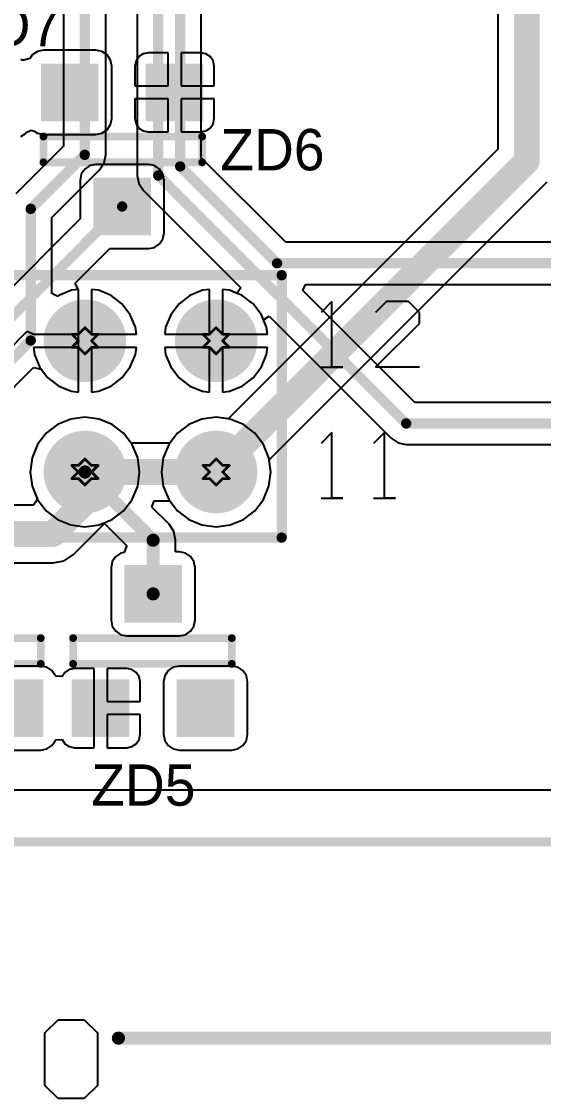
# Model space of a CAD drawing. Header units: millimetres. Extents: x 21 to 336, y 20 to 129.
# Drawn here: x 52.05 to 62.16, y 20.03 to 40.88 of the extents above; entities that cross this region are included whole.
import ezdxf

# ---------------------------------------------------------------- set-up
doc = ezdxf.new("R2010")
doc.units = ezdxf.units.MM
for name, color, linetype in [('BottomLayer', 5, 'Continuous'), ('BottomSolder', 6, 'Continuous'), ('DrillDrawing', 1, 'Continuous'), ('KeepOutLayer', 6, 'Continuous'), ('Mechanical1', 6, 'Continuous'), ('MultiLayer', 9, 'Continuous'), ('TopLayer', 1, 'Continuous'), ('TopOverlay', 2, 'Continuous'), ('TopPaste', 8, 'Continuous'), ('TopSolder', 216, 'Continuous')]:
    doc.layers.add(name, color=color, linetype=linetype)

# ---------------------------------------------------------------- blocks, each defined once
blk = doc.blocks.new('HDR2X6_31')
at = {"layer": 'BottomLayer', "const_width": 0.75}
for points in [[(-0.375, 2.54, 1), (0.375, 2.54, 1)], [(2.165, 2.54, 1), (2.915, 2.54, 1)], [(4.705, 2.54, 1), (5.455, 2.54, 1)], [(7.245, 2.54, 1), (7.995, 2.54, 1)], [(9.785, 2.54, 1), (10.535, 2.54, 1)], [(12.325, 2.54, 1), (13.075, 2.54, 1)], [(2.165, 0, 1), (2.915, 0, 1)], [(4.705, 0, 1), (5.455, 0, 1)], [(7.245, 0, 1), (7.995, 0, 1)], [(9.785, 0, 1), (10.535, 0, 1)], [(12.325, 0, 1), (13.075, 0, 1)]]:
    blk.add_lwpolyline(points, format="xyb", close=True, dxfattribs=at)
at = {"layer": 'BottomLayer'}
blk.add_solid([(-0.75, -0.75), (0.75, -0.75), (-0.75, 0.75), (0.75, 0.75)], dxfattribs=at)
at = {"layer": 'BottomSolder', "const_width": 0.8}
for points in [[(-0.4, 2.54, 1), (0.4, 2.54, 1)], [(2.14, 2.54, 1), (2.94, 2.54, 1)], [(4.68, 2.54, 1), (5.48, 2.54, 1)], [(7.22, 2.54, 1), (8.02, 2.54, 1)], [(9.76, 2.54, 1), (10.56, 2.54, 1)], [(12.3, 2.54, 1), (13.1, 2.54, 1)], [(2.14, 0, 1), (2.94, 0, 1)], [(4.68, 0, 1), (5.48, 0, 1)], [(7.22, 0, 1), (8.02, 0, 1)], [(9.76, 0, 1), (10.56, 0, 1)], [(12.3, 0, 1), (13.1, 0, 1)]]:
    blk.add_lwpolyline(points, format="xyb", close=True, dxfattribs=at)
at = {"layer": 'BottomSolder'}
blk.add_solid([(-0.8, -0.8), (0.8, -0.8), (-0.8, 0.8), (0.8, 0.8)], dxfattribs=at)
at = {"layer": 'MultiLayer', "const_width": 0.75}
for points in [[(-0.375, 2.54, 1), (0.375, 2.54, 1)], [(2.165, 2.54, 1), (2.915, 2.54, 1)], [(4.705, 2.54, 1), (5.455, 2.54, 1)], [(7.245, 2.54, 1), (7.995, 2.54, 1)], [(9.785, 2.54, 1), (10.535, 2.54, 1)], [(12.325, 2.54, 1), (13.075, 2.54, 1)], [(2.165, 0, 1), (2.915, 0, 1)], [(4.705, 0, 1), (5.455, 0, 1)], [(7.245, 0, 1), (7.995, 0, 1)], [(9.785, 0, 1), (10.535, 0, 1)], [(12.325, 0, 1), (13.075, 0, 1)]]:
    blk.add_lwpolyline(points, format="xyb", close=True, dxfattribs=at)
at = {"layer": 'MultiLayer'}
blk.add_solid([(-0.75, -0.75), (0.75, -0.75), (-0.75, 0.75), (0.75, 0.75)], dxfattribs=at)
at = {"layer": 'TopLayer', "const_width": 0.75}
for points in [[(-0.375, 2.54, 1), (0.375, 2.54, 1)], [(2.165, 2.54, 1), (2.915, 2.54, 1)], [(4.705, 2.54, 1), (5.455, 2.54, 1)], [(7.245, 2.54, 1), (7.995, 2.54, 1)], [(9.785, 2.54, 1), (10.535, 2.54, 1)], [(12.325, 2.54, 1), (13.075, 2.54, 1)], [(2.165, 0, 1), (2.915, 0, 1)], [(4.705, 0, 1), (5.455, 0, 1)], [(7.245, 0, 1), (7.995, 0, 1)], [(9.785, 0, 1), (10.535, 0, 1)], [(12.325, 0, 1), (13.075, 0, 1)]]:
    blk.add_lwpolyline(points, format="xyb", close=True, dxfattribs=at)
at = {"layer": 'TopLayer'}
blk.add_solid([(-0.75, -0.75), (0.75, -0.75), (-0.75, 0.75), (0.75, 0.75)], dxfattribs=at)
at = {"layer": 'TopOverlay'}
for p, q in [((-2.328, 3.302), (-2.54, 3.09)), ((-1.905, 3.302), (-2.328, 3.302)), ((-1.694, 3.09), (-1.905, 3.302)), ((14.944, 3.302), (14.732, 3.09)), ((14.944, 2.032), (14.944, 3.302)), ((16.002, 3.302), (15.79, 3.09)), ((16.425, 3.302), (16.002, 3.302)), ((16.636, 3.09), (16.425, 3.302)), ((-1.694, 2.878), (-1.694, 3.09)), ((16.636, 2.878), (16.636, 3.09)), ((-2.54, 2.032), (-1.694, 2.878)), ((15.79, 2.032), (16.636, 2.878)), ((-1.694, 2.032), (-2.54, 2.032)), ((14.732, 2.032), (15.155, 2.032)), ((15.155, 2.032), (14.944, 2.032)), ((16.636, 2.032), (15.79, 2.032)), ((-2.328, 0.762), (-2.54, 0.55)), ((-2.328, -0.508), (-2.328, 0.762)), ((14.944, 0.762), (14.732, 0.55)), ((14.944, -0.508), (14.944, 0.762)), ((15.96, 0.762), (15.748, 0.55)), ((15.96, -0.508), (15.96, 0.762)), ((-2.54, -0.508), (-2.117, -0.508)), ((-2.117, -0.508), (-2.328, -0.508)), ((14.732, -0.508), (15.155, -0.508)), ((15.155, -0.508), (14.944, -0.508)), ((15.748, -0.508), (16.171, -0.508)), ((16.171, -0.508), (15.96, -0.508))]:
    blk.add_line(p, q, dxfattribs=at)
at = {"layer": 'TopOverlay', "const_width": 0.2}
for points in [[(-1.27, 3.81), (13.97, 3.81)], [(-1.27, -1.27), (-1.27, 3.81)], [(13.97, -1.27), (13.97, 3.81)], [(-1.27, -1.27), (13.97, -1.27)]]:
    blk.add_lwpolyline(points, dxfattribs=at)
at = {"layer": 'TopOverlay', "const_width": 0.1}
for points in [[(-1.32, 3.81, 1), (-1.22, 3.81, 1)], [(-1.32, 3.81, 1), (-1.22, 3.81, 1)], [(13.92, 3.81, 1), (14.02, 3.81, 1)], [(13.92, 3.81, 1), (14.02, 3.81, 1)], [(-1.32, -1.27, 1), (-1.22, -1.27, 1)], [(-1.32, -1.27, 1), (-1.22, -1.27, 1)], [(13.92, -1.27, 1), (14.02, -1.27, 1)], [(13.92, -1.27, 1), (14.02, -1.27, 1)]]:
    blk.add_lwpolyline(points, format="xyb", close=True, dxfattribs=at)
at = {"layer": 'TopSolder', "const_width": 0.8}
for points in [[(-0.4, 2.54, 1), (0.4, 2.54, 1)], [(2.14, 2.54, 1), (2.94, 2.54, 1)], [(4.68, 2.54, 1), (5.48, 2.54, 1)], [(7.22, 2.54, 1), (8.02, 2.54, 1)], [(9.76, 2.54, 1), (10.56, 2.54, 1)], [(12.3, 2.54, 1), (13.1, 2.54, 1)], [(2.14, 0, 1), (2.94, 0, 1)], [(4.68, 0, 1), (5.48, 0, 1)], [(7.22, 0, 1), (8.02, 0, 1)], [(9.76, 0, 1), (10.56, 0, 1)], [(12.3, 0, 1), (13.1, 0, 1)]]:
    blk.add_lwpolyline(points, format="xyb", close=True, dxfattribs=at)
at = {"layer": 'TopSolder'}
blk.add_solid([(-0.8, -0.8), (0.8, -0.8), (-0.8, 0.8), (0.8, 0.8)], dxfattribs=at)
blk = doc.blocks.new('SOT_23_61')
at = {"layer": 'TopLayer'}
for points in [[(0.508, 1.702), (1.524, 1.702), (0.508, 2.718), (1.524, 2.718)], [(-0.508, -0.508), (0.508, -0.508), (-0.508, 0.508), (0.508, 0.508)], [(1.524, -0.508), (2.54, -0.508), (1.524, 0.508), (2.54, 0.508)]]:
    blk.add_solid(points, dxfattribs=at)
at = {"layer": 'TopOverlay', "const_width": 0.15}
for points in [[(-0.534, 1.355), (2.54, 1.355)], [(-0.534, 0.855), (-0.534, 1.355)], [(2.54, 0.855), (2.54, 1.355)], [(-0.534, 0.855), (2.54, 0.855)]]:
    blk.add_lwpolyline(points, dxfattribs=at)
at = {"layer": 'TopOverlay', "const_width": 0.075}
for points in [[(-0.572, 1.355, 1), (-0.496, 1.355, 1)], [(-0.572, 1.355, 1), (-0.496, 1.355, 1)], [(2.502, 1.355, 1), (2.578, 1.355, 1)], [(2.502, 1.355, 1), (2.578, 1.355, 1)], [(-0.572, 0.855, 1), (-0.496, 0.855, 1)], [(-0.572, 0.855, 1), (-0.496, 0.855, 1)], [(2.502, 0.855, 1), (2.578, 0.855, 1)], [(2.502, 0.855, 1), (2.578, 0.855, 1)]]:
    blk.add_lwpolyline(points, format="xyb", close=True, dxfattribs=at)
at = {"layer": 'TopPaste'}
for points in [[(0.508, 1.702), (1.524, 1.702), (0.508, 2.718), (1.524, 2.718)], [(-0.508, -0.508), (0.508, -0.508), (-0.508, 0.508), (0.508, 0.508)], [(1.524, -0.508), (2.54, -0.508), (1.524, 0.508), (2.54, 0.508)]]:
    blk.add_solid(points, dxfattribs=at)
at = {"layer": 'TopSolder'}
for points in [[(0.458, 1.652), (1.574, 1.652), (0.458, 2.768), (1.574, 2.768)], [(-0.558, -0.558), (0.558, -0.558), (-0.558, 0.558), (0.558, 0.558)], [(1.474, -0.558), (2.59, -0.558), (1.474, 0.558), (2.59, 0.558)]]:
    blk.add_solid(points, dxfattribs=at)
blk = doc.blocks.new('SOT_23_62')
at = {"layer": 'TopLayer'}
for points in [[(0.508, 1.702), (1.524, 1.702), (0.508, 2.718), (1.524, 2.718)], [(-0.508, -0.508), (0.508, -0.508), (-0.508, 0.508), (0.508, 0.508)], [(1.524, -0.508), (2.54, -0.508), (1.524, 0.508), (2.54, 0.508)]]:
    blk.add_solid(points, dxfattribs=at)
at = {"layer": 'TopOverlay', "const_width": 0.15}
for points in [[(-0.534, 1.355), (2.54, 1.355)], [(-0.534, 0.855), (-0.534, 1.355)], [(2.54, 0.855), (2.54, 1.355)], [(-0.534, 0.855), (2.54, 0.855)]]:
    blk.add_lwpolyline(points, dxfattribs=at)
at = {"layer": 'TopOverlay', "const_width": 0.075}
for points in [[(-0.572, 1.355, 1), (-0.496, 1.355, 1)], [(-0.572, 1.355, 1), (-0.496, 1.355, 1)], [(2.502, 1.355, 1), (2.578, 1.355, 1)], [(2.502, 1.355, 1), (2.578, 1.355, 1)], [(-0.572, 0.855, 1), (-0.496, 0.855, 1)], [(-0.572, 0.855, 1), (-0.496, 0.855, 1)], [(2.502, 0.855, 1), (2.578, 0.855, 1)], [(2.502, 0.855, 1), (2.578, 0.855, 1)]]:
    blk.add_lwpolyline(points, format="xyb", close=True, dxfattribs=at)
at = {"layer": 'TopPaste'}
for points in [[(0.508, 1.702), (1.524, 1.702), (0.508, 2.718), (1.524, 2.718)], [(-0.508, -0.508), (0.508, -0.508), (-0.508, 0.508), (0.508, 0.508)], [(1.524, -0.508), (2.54, -0.508), (1.524, 0.508), (2.54, 0.508)]]:
    blk.add_solid(points, dxfattribs=at)
at = {"layer": 'TopSolder'}
for points in [[(0.458, 1.652), (1.574, 1.652), (0.458, 2.768), (1.574, 2.768)], [(-0.558, -0.558), (0.558, -0.558), (-0.558, 0.558), (0.558, 0.558)], [(1.474, -0.558), (2.59, -0.558), (1.474, 0.558), (2.59, 0.558)]]:
    blk.add_solid(points, dxfattribs=at)
blk = doc.blocks.new('SOT_23_63')
at = {"layer": 'TopLayer'}
for points in [[(0.508, 1.702), (1.524, 1.702), (0.508, 2.718), (1.524, 2.718)], [(-0.508, -0.508), (0.508, -0.508), (-0.508, 0.508), (0.508, 0.508)], [(1.524, -0.508), (2.54, -0.508), (1.524, 0.508), (2.54, 0.508)]]:
    blk.add_solid(points, dxfattribs=at)
at = {"layer": 'TopOverlay', "const_width": 0.15}
for points in [[(2.54, 1.355), (-0.534, 1.355)], [(-0.534, 1.355), (-0.534, 0.855)], [(2.54, 1.355), (2.54, 0.855)], [(2.54, 0.855), (-0.534, 0.855)]]:
    blk.add_lwpolyline(points, dxfattribs=at)
at = {"layer": 'TopOverlay', "const_width": 0.075}
for points in [[(-0.572, 1.355, 1), (-0.496, 1.355, 1)], [(-0.572, 1.355, 1), (-0.496, 1.355, 1)], [(2.502, 1.355, 1), (2.578, 1.355, 1)], [(2.502, 1.355, 1), (2.578, 1.355, 1)], [(-0.572, 0.855, 1), (-0.496, 0.855, 1)], [(-0.572, 0.855, 1), (-0.496, 0.855, 1)], [(2.502, 0.855, 1), (2.578, 0.855, 1)], [(2.502, 0.855, 1), (2.578, 0.855, 1)]]:
    blk.add_lwpolyline(points, format="xyb", close=True, dxfattribs=at)
at = {"layer": 'TopPaste'}
for points in [[(0.508, 1.702), (1.524, 1.702), (0.508, 2.718), (1.524, 2.718)], [(-0.508, -0.508), (0.508, -0.508), (-0.508, 0.508), (0.508, 0.508)], [(1.524, -0.508), (2.54, -0.508), (1.524, 0.508), (2.54, 0.508)]]:
    blk.add_solid(points, dxfattribs=at)
at = {"layer": 'TopSolder'}
for points in [[(0.458, 1.652), (1.574, 1.652), (0.458, 2.768), (1.574, 2.768)], [(-0.558, -0.558), (0.558, -0.558), (-0.558, 0.558), (0.558, 0.558)], [(1.474, -0.558), (2.59, -0.558), (1.474, 0.558), (2.59, 0.558)]]:
    blk.add_solid(points, dxfattribs=at)

msp = doc.modelspace()

# ---------------------------------------------------------------- linework, layer by layer
at = {"layer": 'BottomLayer'}
for p, q in [((55.532, 38.245), (55.532, 58.076)), ((54.292, 56.531), (54.292, 37.9)), ((52.867, 53.919), (52.867, 38.469)), ((53.683, 38.3), (53.683, 53.919)), ((52.867, 38.469), (51.942, 37.543)), ((53.652, 38.144), (53.683, 38.3)), ((57.169, 36.608), (55.532, 38.245)), ((52.638, 37.086), (53.563, 38.012)), ((53.563, 38.012), (53.652, 38.144)), ((53.563, 38.012), (53.563, 38.012)), ((54.292, 37.9), (54.292, 37.9)), ((54.292, 37.9), (54.323, 37.744)), ((54.323, 37.744), (54.412, 37.612)), ((54.412, 37.612), (56.296, 35.727)), ((52.638, 35.616), (52.638, 37.086)), ((62.394, 36.608), (57.169, 36.608)), ((53.018, 35.678), (52.774, 35.577)), ((53.153, 35.696), (53.018, 35.678)), ((53.153, 34.7), (53.153, 35.696)), ((53.542, 35.678), (53.407, 35.696)), ((53.407, 35.696), (53.407, 34.827)), ((53.786, 35.577), (53.542, 35.678)), ((55.558, 35.678), (55.314, 35.577)), ((55.693, 35.696), (55.558, 35.678)), ((55.693, 34.827), (55.693, 35.696)), ((56.082, 35.678), (55.947, 35.696)), ((55.947, 35.696), (55.947, 34.827)), ((56.224, 35.619), (56.082, 35.678)), ((56.296, 35.727), (56.224, 35.619)), ((57.502, 35.675), (57.551, 35.792)), ((59.669, 33.508), (57.502, 35.675)), ((57.551, 35.792), (62.394, 35.792)), ((52.752, 35.56), (52.638, 35.616)), ((52.774, 35.577), (52.752, 35.56)), ((53.996, 35.416), (53.786, 35.577)), ((55.314, 35.577), (55.104, 35.416)), ((54.157, 35.206), (53.996, 35.416)), ((55.104, 35.416), (54.943, 35.206)), ((54.258, 34.962), (54.157, 35.206)), ((54.943, 35.206), (54.842, 34.962)), ((56.739, 35.104), (56.847, 35.176)), ((56.798, 34.962), (56.739, 35.104)), ((56.847, 35.176), (59.212, 32.812)), ((53.407, 34.827), (54.276, 34.827)), ((54.276, 34.827), (54.258, 34.962)), ((54.842, 34.962), (54.824, 34.827)), ((54.824, 34.827), (55.693, 34.827)), ((55.947, 34.827), (56.816, 34.827)), ((56.816, 34.827), (56.798, 34.962)), ((53.153, 33.704), (53.153, 34.7)), ((54.276, 34.573), (53.407, 34.573)), ((53.407, 34.573), (53.407, 33.704)), ((54.157, 34.194), (54.258, 34.438)), ((54.258, 34.438), (54.276, 34.573)), ((55.693, 34.573), (54.824, 34.573)), ((54.824, 34.573), (54.842, 34.438)), ((54.842, 34.438), (54.943, 34.194)), ((55.693, 33.704), (55.693, 34.573)), ((56.816, 34.573), (55.947, 34.573)), ((55.947, 34.573), (55.947, 33.704)), ((56.697, 34.194), (56.798, 34.438)), ((56.798, 34.438), (56.816, 34.573)), ((53.996, 33.984), (54.157, 34.194)), ((54.943, 34.194), (55.104, 33.984)), ((56.536, 33.984), (56.697, 34.194)), ((51.294, 33.192), (52.284, 34.183)), ((52.284, 34.183), (52.434, 34.153)), ((52.434, 34.153), (52.564, 33.984)), ((52.564, 33.984), (52.774, 33.823)), ((53.786, 33.823), (53.996, 33.984)), ((55.104, 33.984), (55.314, 33.823)), ((56.326, 33.823), (56.536, 33.984)), ((52.774, 33.823), (53.018, 33.722)), ((53.542, 33.722), (53.786, 33.823)), ((55.314, 33.823), (55.558, 33.722)), ((56.082, 33.722), (56.326, 33.823)), ((53.018, 33.722), (53.153, 33.704)), ((53.407, 33.704), (53.542, 33.722)), ((55.558, 33.722), (55.693, 33.704)), ((55.947, 33.704), (56.082, 33.722)), ((63.3, 33.508), (59.669, 33.508)), ((53.006, 33.183), (52.75, 33.077)), ((53.28, 33.219), (53.006, 33.183)), ((53.554, 33.183), (53.28, 33.219)), ((53.81, 33.077), (53.554, 33.183)), ((55.546, 33.183), (55.29, 33.077)), ((55.82, 33.219), (55.546, 33.183)), ((56.094, 33.183), (55.82, 33.219)), ((56.35, 33.077), (56.094, 33.183)), ((52.75, 33.077), (52.531, 32.909)), ((54.029, 32.909), (53.81, 33.077)), ((55.29, 33.077), (55.071, 32.909)), ((56.569, 32.909), (56.35, 33.077)), ((52.531, 32.909), (52.363, 32.69)), ((54.197, 32.69), (54.029, 32.909)), ((55.071, 32.909), (54.903, 32.69)), ((56.737, 32.69), (56.569, 32.909)), ((59.212, 32.812), (59.344, 32.723)), ((52.363, 32.69), (52.257, 32.434)), ((54.303, 32.434), (54.197, 32.69)), ((54.903, 32.69), (54.797, 32.434)), ((56.843, 32.434), (56.737, 32.69)), ((59.344, 32.723), (59.5, 32.692)), ((59.5, 32.692), (59.5, 32.692)), ((59.5, 32.692), (63.045, 32.692)), ((52.257, 32.434), (52.221, 32.16)), ((54.339, 32.16), (54.303, 32.434)), ((54.797, 32.434), (54.761, 32.16)), ((56.879, 32.16), (56.843, 32.434)), ((52.221, 32.16), (52.257, 31.886)), ((54.303, 31.886), (54.339, 32.16)), ((54.761, 32.16), (54.797, 31.886)), ((56.843, 31.886), (56.879, 32.16)), ((52.257, 31.886), (52.356, 31.648)), ((54.197, 31.63), (54.303, 31.886)), ((54.797, 31.886), (54.903, 31.63)), ((56.737, 31.63), (56.843, 31.886)), ((52.287, 31.521), (51.713, 31.521)), ((52.331, 31.585), (52.287, 31.521)), ((52.356, 31.648), (52.331, 31.585)), ((54.029, 31.411), (54.197, 31.63)), ((54.903, 31.63), (55.071, 31.411)), ((56.569, 31.411), (56.737, 31.63)), ((53.81, 31.243), (54.029, 31.411)), ((55.071, 31.411), (55.29, 31.243)), ((56.35, 31.243), (56.569, 31.411)), ((53.057, 30.563), (53.677, 31.183)), ((53.677, 31.183), (53.68, 31.189)), ((53.68, 31.189), (53.81, 31.243)), ((55.29, 31.243), (55.546, 31.137)), ((55.546, 31.137), (55.82, 31.101)), ((55.82, 31.101), (56.094, 31.137)), ((56.094, 31.137), (56.35, 31.243)), ((52.66, 30.399), (52.875, 30.442)), ((52.875, 30.442), (53.057, 30.563)), ((42.184, 30.399), (52.66, 30.399)), ((75, 26), (26, 26))]:
    msp.add_line(p, q, dxfattribs=at)
for points, const_width in [([(55.124, 38.076), (55.124, 58.076)], 0.2), ([(54.7, 37.9), (54.7, 56.7)], 0.2), ([(53.275, 38.3), (53.275, 54.425)], 0.2), ([(52.23, 37.255), (53.275, 38.3)], 0.2), ([(55.124, 38.076), (57, 36.2)], 0.2), ([(54.7, 37.9), (59.5, 33.1)], 0.2), ([(52.23, 34.705), (52.23, 37.255)], 0.2), ([(57, 36.2), (62.9, 36.2)], 0.2), ([(50.735, 33.21), (52.23, 34.705)], 0.2), ([(59.5, 33.1), (63.3, 33.1)], 0.2), ([(53.28, 31.58), (53.28, 32.16)], 0.5), ([(52.66, 30.96), (53.28, 31.58)], 0.5), ([(42.184, 30.96), (52.66, 30.96)], 0.5)]:
    msp.add_lwpolyline(points, dxfattribs=dict(at, const_width=const_width))
for points, const_width in [([(53.225, 38.3, 1), (53.325, 38.3, 1)], 0.1), ([(53.225, 38.3, 1), (53.325, 38.3, 1)], 0.1), ([(55.074, 38.076, 1), (55.174, 38.076, 1)], 0.1), ([(55.074, 38.076, 1), (55.174, 38.076, 1)], 0.1), ([(54.65, 37.9, 1), (54.75, 37.9, 1)], 0.1), ([(54.65, 37.9, 1), (54.75, 37.9, 1)], 0.1), ([(52.18, 37.255, 1), (52.28, 37.255, 1)], 0.1), ([(52.18, 37.255, 1), (52.28, 37.255, 1)], 0.1), ([(56.95, 36.2, 1), (57.05, 36.2, 1)], 0.1), ([(56.95, 36.2, 1), (57.05, 36.2, 1)], 0.1), ([(52.18, 34.705, 1), (52.28, 34.705, 1)], 0.1), ([(52.18, 34.705, 1), (52.28, 34.705, 1)], 0.1), ([(59.45, 33.1, 1), (59.55, 33.1, 1)], 0.1), ([(59.45, 33.1, 1), (59.55, 33.1, 1)], 0.1), ([(53.155, 32.16, 1), (53.405, 32.16, 1)], 0.25), ([(53.155, 31.58, 1), (53.405, 31.58, 1)], 0.25), ([(53.155, 31.58, 1), (53.405, 31.58, 1)], 0.25), ([(52.535, 30.96, 1), (52.785, 30.96, 1)], 0.25), ([(52.535, 30.96, 1), (52.785, 30.96, 1)], 0.25)]:
    msp.add_lwpolyline(points, format="xyb", close=True, dxfattribs=dict(at, const_width=const_width))
at = {"layer": 'DrillDrawing', "const_width": 0.0508}
for points in [[(53.026, 34.827), (53.153, 34.7)], [(53.026, 34.827), (53.153, 34.827)], [(53.153, 34.827), (53.28, 34.954)], [(53.28, 34.954), (53.407, 34.827)], [(53.407, 34.827), (53.534, 34.827)], [(53.407, 34.7), (53.534, 34.827)], [(55.566, 34.827), (55.693, 34.7)], [(55.566, 34.827), (55.693, 34.827)], [(55.693, 34.827), (55.82, 34.954)], [(55.82, 34.954), (55.947, 34.827)], [(55.947, 34.827), (56.074, 34.827)], [(55.947, 34.7), (56.074, 34.827)], [(53.026, 34.573), (53.153, 34.7)], [(53.407, 34.7), (53.534, 34.573)], [(55.566, 34.573), (55.693, 34.7)], [(55.947, 34.7), (56.074, 34.573)], [(53.026, 34.573), (53.153, 34.573)], [(53.153, 34.573), (53.28, 34.446)], [(53.28, 34.446), (53.407, 34.573)], [(53.407, 34.573), (53.534, 34.573)], [(55.566, 34.573), (55.693, 34.573)], [(55.693, 34.573), (55.82, 34.446)], [(55.82, 34.446), (55.947, 34.573)], [(55.947, 34.573), (56.074, 34.573)], [(53.153, 32.287), (53.28, 32.414)], [(53.28, 32.414), (53.407, 32.287)], [(55.693, 32.287), (55.82, 32.414)], [(55.82, 32.414), (55.947, 32.287)], [(53.026, 32.287), (53.153, 32.16)], [(53.026, 32.287), (53.153, 32.287)], [(53.026, 32.033), (53.153, 32.16)], [(53.407, 32.287), (53.534, 32.287)], [(53.407, 32.16), (53.534, 32.287)], [(53.407, 32.16), (53.534, 32.033)], [(55.566, 32.287), (55.693, 32.16)], [(55.566, 32.287), (55.693, 32.287)], [(55.566, 32.033), (55.693, 32.16)], [(55.947, 32.287), (56.074, 32.287)], [(55.947, 32.16), (56.074, 32.287)], [(55.947, 32.16), (56.074, 32.033)], [(53.026, 32.033), (53.153, 32.033)], [(53.153, 32.033), (53.28, 31.906)], [(53.28, 31.906), (53.407, 32.033)], [(53.407, 32.033), (53.534, 32.033)], [(55.566, 32.033), (55.693, 32.033)], [(55.693, 32.033), (55.82, 31.906)], [(55.82, 31.906), (55.947, 32.033)], [(55.947, 32.033), (56.074, 32.033)]]:
    msp.add_lwpolyline(points, dxfattribs=at)
at = {"layer": 'DrillDrawing', "const_width": 0.0254}
for points in [[(53.013, 34.827, 1), (53.039, 34.827, 1)], [(53.013, 34.827, 1), (53.039, 34.827, 1)], [(53.14, 34.827, 1), (53.166, 34.827, 1)], [(53.14, 34.827, 1), (53.166, 34.827, 1)], [(53.267, 34.954, 1), (53.293, 34.954, 1)], [(53.267, 34.954, 1), (53.293, 34.954, 1)], [(53.394, 34.827, 1), (53.42, 34.827, 1)], [(53.394, 34.827, 1), (53.42, 34.827, 1)], [(53.521, 34.827, 1), (53.547, 34.827, 1)], [(53.521, 34.827, 1), (53.547, 34.827, 1)], [(55.553, 34.827, 1), (55.579, 34.827, 1)], [(55.553, 34.827, 1), (55.579, 34.827, 1)], [(55.68, 34.827, 1), (55.706, 34.827, 1)], [(55.68, 34.827, 1), (55.706, 34.827, 1)], [(55.807, 34.954, 1), (55.833, 34.954, 1)], [(55.807, 34.954, 1), (55.833, 34.954, 1)], [(55.934, 34.827, 1), (55.96, 34.827, 1)], [(55.934, 34.827, 1), (55.96, 34.827, 1)], [(56.061, 34.827, 1), (56.087, 34.827, 1)], [(56.061, 34.827, 1), (56.087, 34.827, 1)], [(53.14, 34.7, 1), (53.166, 34.7, 1)], [(53.14, 34.7, 1), (53.166, 34.7, 1)], [(53.394, 34.7, 1), (53.42, 34.7, 1)], [(53.394, 34.7, 1), (53.42, 34.7, 1)], [(55.68, 34.7, 1), (55.706, 34.7, 1)], [(55.68, 34.7, 1), (55.706, 34.7, 1)], [(55.934, 34.7, 1), (55.96, 34.7, 1)], [(55.934, 34.7, 1), (55.96, 34.7, 1)], [(53.013, 34.573, 1), (53.039, 34.573, 1)], [(53.013, 34.573, 1), (53.039, 34.573, 1)], [(53.14, 34.573, 1), (53.166, 34.573, 1)], [(53.14, 34.573, 1), (53.166, 34.573, 1)], [(53.267, 34.446, 1), (53.293, 34.446, 1)], [(53.267, 34.446, 1), (53.293, 34.446, 1)], [(53.394, 34.573, 1), (53.42, 34.573, 1)], [(53.394, 34.573, 1), (53.42, 34.573, 1)], [(53.521, 34.573, 1), (53.547, 34.573, 1)], [(53.521, 34.573, 1), (53.547, 34.573, 1)], [(55.553, 34.573, 1), (55.579, 34.573, 1)], [(55.553, 34.573, 1), (55.579, 34.573, 1)], [(55.68, 34.573, 1), (55.706, 34.573, 1)], [(55.68, 34.573, 1), (55.706, 34.573, 1)], [(55.807, 34.446, 1), (55.833, 34.446, 1)], [(55.807, 34.446, 1), (55.833, 34.446, 1)], [(55.934, 34.573, 1), (55.96, 34.573, 1)], [(55.934, 34.573, 1), (55.96, 34.573, 1)], [(56.061, 34.573, 1), (56.087, 34.573, 1)], [(56.061, 34.573, 1), (56.087, 34.573, 1)], [(53.267, 32.414, 1), (53.293, 32.414, 1)], [(53.267, 32.414, 1), (53.293, 32.414, 1)], [(55.807, 32.414, 1), (55.833, 32.414, 1)], [(55.807, 32.414, 1), (55.833, 32.414, 1)], [(53.013, 32.287, 1), (53.039, 32.287, 1)], [(53.013, 32.287, 1), (53.039, 32.287, 1)], [(53.14, 32.287, 1), (53.166, 32.287, 1)], [(53.14, 32.287, 1), (53.166, 32.287, 1)], [(53.14, 32.16, 1), (53.166, 32.16, 1)], [(53.14, 32.16, 1), (53.166, 32.16, 1)], [(53.394, 32.287, 1), (53.42, 32.287, 1)], [(53.394, 32.287, 1), (53.42, 32.287, 1)], [(53.394, 32.16, 1), (53.42, 32.16, 1)], [(53.394, 32.16, 1), (53.42, 32.16, 1)], [(53.521, 32.287, 1), (53.547, 32.287, 1)], [(53.521, 32.287, 1), (53.547, 32.287, 1)], [(55.553, 32.287, 1), (55.579, 32.287, 1)], [(55.553, 32.287, 1), (55.579, 32.287, 1)], [(55.68, 32.287, 1), (55.706, 32.287, 1)], [(55.68, 32.287, 1), (55.706, 32.287, 1)], [(55.68, 32.16, 1), (55.706, 32.16, 1)], [(55.68, 32.16, 1), (55.706, 32.16, 1)], [(55.934, 32.287, 1), (55.96, 32.287, 1)], [(55.934, 32.287, 1), (55.96, 32.287, 1)], [(55.934, 32.16, 1), (55.96, 32.16, 1)], [(55.934, 32.16, 1), (55.96, 32.16, 1)], [(56.061, 32.287, 1), (56.087, 32.287, 1)], [(56.061, 32.287, 1), (56.087, 32.287, 1)], [(53.013, 32.033, 1), (53.039, 32.033, 1)], [(53.013, 32.033, 1), (53.039, 32.033, 1)], [(53.14, 32.033, 1), (53.166, 32.033, 1)], [(53.14, 32.033, 1), (53.166, 32.033, 1)], [(53.267, 31.906, 1), (53.293, 31.906, 1)], [(53.267, 31.906, 1), (53.293, 31.906, 1)], [(53.394, 32.033, 1), (53.42, 32.033, 1)], [(53.394, 32.033, 1), (53.42, 32.033, 1)], [(53.521, 32.033, 1), (53.547, 32.033, 1)], [(53.521, 32.033, 1), (53.547, 32.033, 1)], [(55.553, 32.033, 1), (55.579, 32.033, 1)], [(55.553, 32.033, 1), (55.579, 32.033, 1)], [(55.68, 32.033, 1), (55.706, 32.033, 1)], [(55.68, 32.033, 1), (55.706, 32.033, 1)], [(55.807, 31.906, 1), (55.833, 31.906, 1)], [(55.807, 31.906, 1), (55.833, 31.906, 1)], [(55.934, 32.033, 1), (55.96, 32.033, 1)], [(55.934, 32.033, 1), (55.96, 32.033, 1)], [(56.061, 32.033, 1), (56.087, 32.033, 1)], [(56.061, 32.033, 1), (56.087, 32.033, 1)]]:
    msp.add_lwpolyline(points, format="xyb", close=True, dxfattribs=at)
at = {"layer": 'KeepOutLayer', "const_width": 0.17}
msp.add_lwpolyline([(25, 25), (76, 25)], dxfattribs=at)
at = {"layer": 'Mechanical1'}
for p, q in [((52.506, 21.302), (52.76, 21.555)), ((52.76, 21.555), (53.268, 21.555)), ((53.268, 21.555), (53.521, 21.302)), ((52.506, 20.286), (52.506, 21.302)), ((53.521, 21.302), (53.521, 20.286)), ((52.76, 20.032), (52.506, 20.286)), ((53.521, 20.286), (53.268, 20.032)), ((53.268, 20.032), (52.76, 20.032))]:
    msp.add_line(p, q, dxfattribs=at)
at = {"layer": 'Mechanical1', "const_width": 0.254}
msp.add_lwpolyline([(53.928, 21.2), (76, 21.2)], dxfattribs=at)
at = {"layer": 'Mechanical1', "const_width": 0.127}
msp.add_lwpolyline([(53.864, 21.2, 1), (53.991, 21.2, 1)], format="xyb", close=True, dxfattribs=at)
at = {"layer": 'TopLayer'}
for p, q in [((61.276, 45.116), (61.276, 38.409)), ((52.359, 40.3), (52.26, 40.234)), ((52.476, 40.324), (52.359, 40.3)), ((53.492, 40.324), (52.476, 40.324)), ((53.609, 40.3), (53.492, 40.324)), ((53.708, 40.234), (53.609, 40.3)), ((54.409, 40.257), (54.325, 40.201)), ((54.508, 40.277), (54.409, 40.257)), ((54.889, 40.277), (54.508, 40.277)), ((54.889, 39.637), (54.889, 40.277)), ((55.524, 40.277), (55.143, 40.277)), ((55.143, 40.277), (55.143, 39.637)), ((55.623, 40.257), (55.524, 40.277)), ((55.707, 40.201), (55.623, 40.257)), ((52.063, 40.131), (52.039, 40.147)), ((52.095, 40.132), (52.063, 40.131)), ((52.211, 40.165), (52.095, 40.132)), ((52.217, 40.17), (52.211, 40.165)), ((52.26, 40.234), (52.217, 40.17)), ((53.775, 40.135), (53.708, 40.234)), ((53.798, 40.018), (53.775, 40.135)), ((54.269, 40.117), (54.249, 40.018)), ((54.325, 40.201), (54.269, 40.117)), ((55.763, 40.117), (55.707, 40.201)), ((55.783, 40.018), (55.763, 40.117)), ((53.798, 39.002), (53.798, 40.018)), ((54.249, 40.018), (54.249, 39.637)), ((55.783, 39.637), (55.783, 40.018)), ((54.249, 39.637), (54.889, 39.637)), ((55.143, 39.637), (55.783, 39.637)), ((54.889, 39.383), (54.249, 39.383)), ((54.249, 39.383), (54.249, 39.002)), ((54.889, 38.743), (54.889, 39.383)), ((55.783, 39.383), (55.143, 39.383)), ((55.143, 39.383), (55.143, 38.743)), ((55.783, 39.002), (55.783, 39.383)), ((53.775, 38.885), (53.798, 39.002)), ((54.249, 39.002), (54.269, 38.903)), ((55.763, 38.903), (55.783, 39.002)), ((53.609, 38.719), (53.708, 38.786)), ((53.708, 38.786), (53.775, 38.885)), ((54.269, 38.903), (54.325, 38.819)), ((54.325, 38.819), (54.409, 38.763)), ((55.623, 38.763), (55.707, 38.819)), ((55.707, 38.819), (55.763, 38.903)), ((52.039, 38.653), (52.123, 38.709)), ((52.123, 38.709), (52.141, 38.735)), ((52.141, 38.735), (52.238, 38.776)), ((52.238, 38.776), (52.298, 38.76)), ((52.298, 38.76), (52.359, 38.719)), ((52.359, 38.719), (52.476, 38.696)), ((52.476, 38.696), (53.492, 38.696)), ((53.492, 38.696), (53.609, 38.719)), ((54.409, 38.763), (54.508, 38.743)), ((54.508, 38.743), (54.889, 38.743)), ((55.143, 38.743), (55.524, 38.743)), ((55.524, 38.743), (55.623, 38.763)), ((61.276, 38.409), (56.055, 33.188)), ((53.276, 38.024), (53.209, 37.925)), ((53.375, 38.091), (53.276, 38.024)), ((53.492, 38.114), (53.375, 38.091)), ((54.508, 38.114), (53.492, 38.114)), ((54.625, 38.091), (54.508, 38.114)), ((54.724, 38.024), (54.625, 38.091)), ((54.791, 37.925), (54.724, 38.024)), ((53.209, 37.925), (53.186, 37.808)), ((53.186, 37.808), (53.186, 37.063)), ((54.814, 37.808), (54.791, 37.925)), ((54.814, 36.792), (54.814, 37.808)), ((56.848, 32.395), (62.233, 37.78)), ((53.186, 37.063), (51.567, 35.444)), ((54.791, 36.675), (54.814, 36.792)), ((53.093, 35.816), (53.763, 36.486)), ((53.763, 36.486), (54.508, 36.486)), ((54.508, 36.486), (54.625, 36.509)), ((54.625, 36.509), (54.724, 36.576)), ((54.724, 36.576), (54.791, 36.675)), ((53.152, 35.696), (53.093, 35.816)), ((53.153, 35.696), (53.152, 35.696)), ((53.153, 34.827), (53.153, 35.696)), ((53.542, 35.678), (53.407, 35.696)), ((53.407, 35.696), (53.407, 34.827)), ((53.786, 35.577), (53.542, 35.678)), ((55.558, 35.678), (55.314, 35.577)), ((55.693, 35.696), (55.558, 35.678)), ((55.693, 34.827), (55.693, 35.696)), ((56.082, 35.678), (55.947, 35.696)), ((55.947, 35.696), (55.947, 34.827)), ((56.326, 35.577), (56.082, 35.678)), ((53.996, 35.416), (53.786, 35.577)), ((55.314, 35.577), (55.104, 35.416)), ((56.536, 35.416), (56.326, 35.577)), ((54.157, 35.206), (53.996, 35.416)), ((55.104, 35.416), (54.943, 35.206)), ((56.697, 35.206), (56.536, 35.416)), ((54.258, 34.962), (54.157, 35.206)), ((54.943, 35.206), (54.842, 34.962)), ((56.798, 34.962), (56.697, 35.206)), ((51.772, 34.495), (52.164, 34.887)), ((52.164, 34.887), (52.284, 34.828)), ((52.284, 34.828), (52.284, 34.827)), ((52.284, 34.827), (53.153, 34.827)), ((53.407, 34.827), (54.276, 34.827)), ((54.276, 34.827), (54.258, 34.962)), ((54.842, 34.962), (54.824, 34.827)), ((54.824, 34.827), (55.693, 34.827)), ((55.947, 34.827), (56.816, 34.827)), ((56.816, 34.827), (56.798, 34.962)), ((53.153, 34.573), (52.284, 34.573)), ((52.284, 34.573), (52.302, 34.438)), ((52.302, 34.438), (52.403, 34.194)), ((53.153, 33.704), (53.153, 34.573)), ((54.276, 34.573), (53.407, 34.573)), ((53.407, 34.573), (53.407, 33.704)), ((54.157, 34.194), (54.258, 34.438)), ((54.258, 34.438), (54.276, 34.573)), ((55.693, 34.573), (54.824, 34.573)), ((54.824, 34.573), (54.842, 34.438)), ((54.842, 34.438), (54.943, 34.194)), ((55.693, 33.704), (55.693, 34.573)), ((56.816, 34.573), (55.947, 34.573)), ((55.947, 34.573), (55.947, 33.704)), ((56.697, 34.194), (56.798, 34.438)), ((56.798, 34.438), (56.816, 34.573)), ((52.403, 34.194), (52.564, 33.984)), ((53.996, 33.984), (54.157, 34.194)), ((54.943, 34.194), (55.104, 33.984)), ((56.536, 33.984), (56.697, 34.194)), ((52.564, 33.984), (52.774, 33.823)), ((53.786, 33.823), (53.996, 33.984)), ((55.104, 33.984), (55.314, 33.823)), ((56.326, 33.823), (56.536, 33.984)), ((52.774, 33.823), (53.018, 33.722)), ((53.542, 33.722), (53.786, 33.823)), ((55.314, 33.823), (55.558, 33.722)), ((56.082, 33.722), (56.326, 33.823)), ((53.018, 33.722), (53.153, 33.704)), ((53.407, 33.704), (53.542, 33.722)), ((55.558, 33.722), (55.693, 33.704)), ((55.947, 33.704), (56.082, 33.722)), ((53.006, 33.183), (52.75, 33.077)), ((53.28, 33.219), (53.006, 33.183)), ((53.554, 33.183), (53.28, 33.219)), ((53.81, 33.077), (53.554, 33.183)), ((55.546, 33.183), (55.29, 33.077)), ((55.82, 33.219), (55.546, 33.183)), ((56.055, 33.188), (55.82, 33.219)), ((52.75, 33.077), (52.531, 32.909)), ((54.029, 32.909), (53.81, 33.077)), ((55.29, 33.077), (55.071, 32.909)), ((52.531, 32.909), (52.363, 32.69)), ((54.173, 32.721), (54.029, 32.909)), ((55.071, 32.909), (54.927, 32.721)), ((52.363, 32.69), (52.257, 32.434)), ((54.927, 32.721), (54.173, 32.721)), ((52.257, 32.434), (52.221, 32.16)), ((56.879, 32.16), (56.848, 32.395)), ((52.221, 32.16), (52.257, 31.886)), ((56.843, 31.886), (56.879, 32.16)), ((52.257, 31.886), (52.363, 31.63)), ((56.737, 31.63), (56.843, 31.886)), ((52.363, 31.63), (52.531, 31.411)), ((54.574, 31.482), (54.622, 31.599)), ((54.622, 31.599), (54.927, 31.599)), ((54.927, 31.599), (55.071, 31.411)), ((56.569, 31.411), (56.737, 31.63)), ((52.531, 31.411), (52.75, 31.243)), ((54.908, 31.148), (54.574, 31.482)), ((55.071, 31.411), (55.29, 31.243)), ((56.35, 31.243), (56.569, 31.411)), ((52.75, 31.243), (53.006, 31.137)), ((53.006, 31.137), (53.28, 31.101)), ((53.28, 31.101), (53.554, 31.137)), ((53.554, 31.137), (53.648, 31.176)), ((53.648, 31.176), (54.086, 30.738)), ((55.002, 31.007), (54.908, 31.148)), ((55.29, 31.243), (55.546, 31.137)), ((55.546, 31.137), (55.82, 31.101)), ((55.82, 31.101), (56.094, 31.137)), ((56.094, 31.137), (56.35, 31.243)), ((55.035, 30.84), (55.002, 31.007)), ((54.087, 30.724), (54.041, 30.604)), ((54.086, 30.738), (54.087, 30.724)), ((55.035, 30.614), (55.035, 30.84)), ((53.876, 30.524), (53.809, 30.425)), ((53.975, 30.591), (53.876, 30.524)), ((54.041, 30.604), (53.975, 30.591)), ((55.108, 30.614), (55.035, 30.614)), ((55.225, 30.591), (55.108, 30.614)), ((55.324, 30.524), (55.225, 30.591)), ((55.391, 30.425), (55.324, 30.524)), ((53.809, 30.425), (53.786, 30.308)), ((53.786, 30.308), (53.786, 29.292)), ((55.414, 30.308), (55.391, 30.425)), ((55.414, 29.292), (55.414, 30.308)), ((53.786, 29.292), (53.809, 29.175)), ((55.391, 29.175), (55.414, 29.292)), ((53.809, 29.175), (53.876, 29.076)), ((53.876, 29.076), (53.975, 29.009)), ((53.975, 29.009), (54.092, 28.986)), ((54.092, 28.986), (55.108, 28.986)), ((55.108, 28.986), (55.225, 29.009)), ((55.225, 29.009), (55.324, 29.076)), ((55.324, 29.076), (55.391, 29.175)), ((52.424, 28.404), (51.408, 28.404)), ((52.541, 28.381), (52.424, 28.404)), ((52.64, 28.314), (52.541, 28.381)), ((53.076, 28.357), (52.977, 28.337)), ((53.457, 28.357), (53.076, 28.357)), ((53.457, 27.59), (53.457, 28.357)), ((54.092, 28.357), (53.711, 28.357)), ((53.711, 28.357), (53.711, 27.717)), ((54.191, 28.337), (54.092, 28.357)), ((54.991, 28.381), (54.892, 28.314)), ((55.108, 28.404), (54.991, 28.381)), ((56.124, 28.404), (55.108, 28.404)), ((56.241, 28.381), (56.124, 28.404)), ((56.34, 28.314), (56.241, 28.381)), ((52.707, 28.215), (52.64, 28.314)), ((52.709, 28.205), (52.707, 28.215)), ((52.823, 28.198), (52.709, 28.205)), ((52.839, 28.201), (52.823, 28.198)), ((52.893, 28.281), (52.839, 28.201)), ((52.977, 28.337), (52.893, 28.281)), ((54.275, 28.281), (54.191, 28.337)), ((54.331, 28.197), (54.275, 28.281)), ((54.351, 28.098), (54.331, 28.197)), ((54.825, 28.215), (54.802, 28.098)), ((54.892, 28.314), (54.825, 28.215)), ((56.407, 28.215), (56.34, 28.314)), ((56.43, 28.098), (56.407, 28.215)), ((54.351, 27.717), (54.351, 28.098)), ((54.802, 28.098), (54.802, 27.082)), ((56.43, 27.082), (56.43, 28.098)), ((53.457, 26.823), (53.457, 27.59)), ((53.711, 27.717), (54.351, 27.717)), ((54.351, 27.463), (53.711, 27.463)), ((53.711, 27.463), (53.711, 26.823)), ((54.351, 27.082), (54.351, 27.463)), ((52.64, 26.866), (52.707, 26.965)), ((52.707, 26.965), (52.709, 26.976)), ((52.709, 26.976), (52.823, 26.982)), ((52.823, 26.982), (52.839, 26.98)), ((52.839, 26.98), (52.893, 26.899)), ((52.893, 26.899), (52.977, 26.843)), ((54.191, 26.843), (54.275, 26.899)), ((54.275, 26.899), (54.331, 26.983)), ((54.331, 26.983), (54.351, 27.082)), ((54.802, 27.082), (54.825, 26.965)), ((54.825, 26.965), (54.892, 26.866)), ((56.34, 26.866), (56.407, 26.965)), ((56.407, 26.965), (56.43, 27.082)), ((51.408, 26.776), (52.424, 26.776)), ((52.424, 26.776), (52.541, 26.8)), ((52.541, 26.8), (52.64, 26.866)), ((52.977, 26.843), (53.076, 26.823)), ((53.076, 26.823), (53.457, 26.823)), ((53.711, 26.823), (54.092, 26.823)), ((54.092, 26.823), (54.191, 26.843)), ((54.892, 26.866), (54.991, 26.8)), ((54.991, 26.8), (55.108, 26.776)), ((55.108, 26.776), (56.124, 26.776)), ((56.124, 26.776), (56.241, 26.8)), ((56.241, 26.8), (56.34, 26.866)), ((75, 26), (26, 26))]:
    msp.add_line(p, q, dxfattribs=at)
for points, const_width in [([(61.836, 38.176), (61.836, 45.8)], 0.5), ([(55.82, 32.16), (61.836, 38.176)], 0.5), ([(51.4, 34.7), (54, 37.3)], 0.2), ([(53.28, 32.16), (55.82, 32.16)], 0.5), ([(53.28, 32.16), (54.6, 30.84)], 0.254), ([(54.6, 29.8), (54.6, 30.84)], 0.254)]:
    msp.add_lwpolyline(points, dxfattribs=dict(at, const_width=const_width))
for points, const_width in [([(61.711, 38.176, 1), (61.961, 38.176, 1)], 0.25), ([(61.711, 38.176, 1), (61.961, 38.176, 1)], 0.25), ([(53.95, 37.3, 1), (54.05, 37.3, 1)], 0.1), ([(53.155, 32.16, 1), (53.405, 32.16, 1)], 0.25), ([(55.695, 32.16, 1), (55.945, 32.16, 1)], 0.25), ([(55.695, 32.16, 1), (55.945, 32.16, 1)], 0.25), ([(53.217, 32.16, 1), (53.344, 32.16, 1)], 0.127), ([(54.537, 30.84, 1), (54.664, 30.84, 1)], 0.127), ([(54.537, 30.84, 1), (54.664, 30.84, 1)], 0.127), ([(54.537, 29.8, 1), (54.664, 29.8, 1)], 0.127)]:
    msp.add_lwpolyline(points, format="xyb", close=True, dxfattribs=dict(at, const_width=const_width))

# ---------------------------------------------------------------- block references
for name, p, rotation in [('SOT_23_63', (55.016, 39.51), 180), ('HDR2X6_31', (43.12, 32.16), 360), ('SOT_23_61', (49.884, 27.59), 360), ('SOT_23_62', (53.584, 27.59), 360)]:
    msp.add_blockref(name, p, dxfattribs=dict(rotation=rotation))

# ---------------------------------------------------------------- texts
at = {"layer": 'TopOverlay'}
for s, p in [('ZD7', (50.8, 40.4)), ('ZD6', (55.9, 38)), ('ZD5', (53.4, 25.7))]:
    msp.add_text(s, height=0.8, dxfattribs=at).set_placement(p)

doc.saveas('drawing.dxf')
